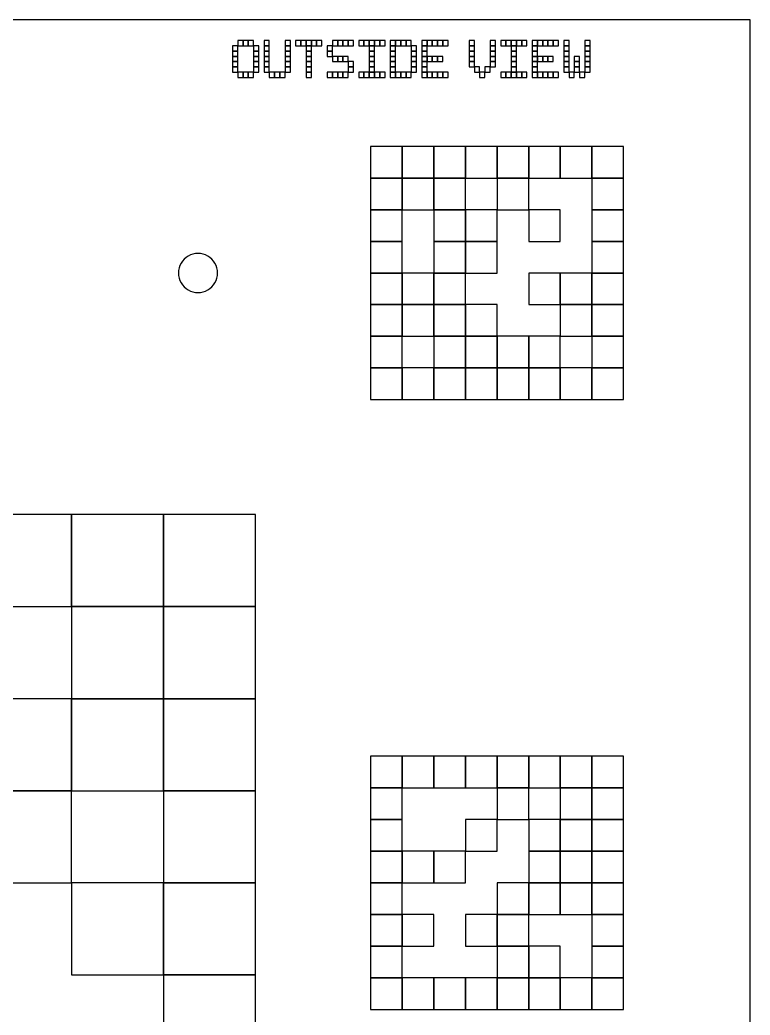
# Model space of a CAD drawing. Extents: x 0 to 490, y 0 to 320.
# Drawn here: x 426.5 to 490, y 233.5 to 320 of the extents above; entities that cross this region are included whole.
import ezdxf

# ---------------------------------------------------------------- set-up
doc = ezdxf.new("R2010")
doc.units = 0
for name, color, linetype in [('BLACK_POCKET', 7, 'CONTINUOUS'), ('BOARD_TEXT', 2, 'CONTINUOUS'), ('CUT', 1, 'CONTINUOUS'), ('MOUNT_HOLE', 5, 'CONTINUOUS')]:
    doc.layers.add(name, color=color, linetype=linetype)

msp = doc.modelspace()

# ---------------------------------------------------------------- linework, layer by layer
at = {"layer": 'BLACK_POCKET'}
for p, q in [((459.75, 309), (457, 309)), ((457, 309), (457, 306.25)), ((459.75, 306.25), (459.75, 309)), ((462.5, 309), (459.75, 309)), ((459.75, 309), (459.75, 306.25)), ((462.5, 306.25), (462.5, 309)), ((465.25, 309), (462.5, 309)), ((462.5, 309), (462.5, 306.25)), ((465.25, 306.25), (465.25, 309)), ((468, 309), (465.25, 309)), ((465.25, 309), (465.25, 306.25)), ((468, 306.25), (468, 309)), ((470.75, 309), (468, 309)), ((468, 309), (468, 306.25)), ((470.75, 306.25), (470.75, 309)), ((473.5, 309), (470.75, 309)), ((470.75, 309), (470.75, 306.25)), ((473.5, 306.25), (473.5, 309)), ((476.25, 309), (473.5, 309)), ((473.5, 309), (473.5, 306.25)), ((476.25, 306.25), (476.25, 309)), ((479, 309), (476.25, 309)), ((476.25, 309), (476.25, 306.25)), ((479, 306.25), (479, 309)), ((457, 306.25), (459.75, 306.25)), ((459.75, 306.25), (457, 306.25)), ((457, 306.25), (457, 303.5)), ((459.75, 306.25), (462.5, 306.25)), ((459.75, 303.5), (459.75, 306.25)), ((462.5, 306.25), (459.75, 306.25)), ((459.75, 306.25), (459.75, 303.5)), ((462.5, 306.25), (465.25, 306.25)), ((462.5, 303.5), (462.5, 306.25)), ((465.25, 306.25), (462.5, 306.25)), ((462.5, 306.25), (462.5, 303.5)), ((465.25, 306.25), (468, 306.25)), ((465.25, 303.5), (465.25, 306.25)), ((468, 306.25), (470.75, 306.25)), ((470.75, 306.25), (468, 306.25)), ((468, 306.25), (468, 303.5)), ((470.75, 306.25), (473.5, 306.25)), ((470.75, 303.5), (470.75, 306.25)), ((473.5, 306.25), (476.25, 306.25)), ((476.25, 306.25), (479, 306.25)), ((479, 306.25), (476.25, 306.25)), ((476.25, 306.25), (476.25, 303.5)), ((479, 303.5), (479, 306.25)), ((457, 303.5), (459.75, 303.5)), ((459.75, 303.5), (457, 303.5)), ((457, 303.5), (457, 300.75)), ((459.75, 303.5), (462.5, 303.5)), ((459.75, 300.75), (459.75, 303.5)), ((462.5, 303.5), (465.25, 303.5)), ((465.25, 303.5), (462.5, 303.5)), ((462.5, 303.5), (462.5, 300.75)), ((465.25, 300.75), (465.25, 303.5)), ((468, 303.5), (465.25, 303.5)), ((465.25, 303.5), (465.25, 300.75)), ((468, 303.5), (470.75, 303.5)), ((468, 300.75), (468, 303.5)), ((473.5, 303.5), (470.75, 303.5)), ((470.75, 303.5), (470.75, 300.75)), ((473.5, 300.75), (473.5, 303.5)), ((476.25, 303.5), (479, 303.5)), ((479, 303.5), (476.25, 303.5)), ((476.25, 303.5), (476.25, 300.75)), ((479, 300.75), (479, 303.5)), ((457, 300.75), (459.75, 300.75)), ((459.75, 300.75), (457, 300.75)), ((457, 300.75), (457, 298)), ((459.75, 298), (459.75, 300.75)), ((462.5, 300.75), (465.25, 300.75)), ((465.25, 300.75), (462.5, 300.75)), ((462.5, 300.75), (462.5, 298)), ((465.25, 300.75), (468, 300.75)), ((465.25, 298), (465.25, 300.75)), ((468, 300.75), (465.25, 300.75)), ((465.25, 300.75), (465.25, 298)), ((468, 298), (468, 300.75)), ((470.75, 300.75), (473.5, 300.75)), ((476.25, 300.75), (479, 300.75)), ((479, 300.75), (476.25, 300.75)), ((476.25, 300.75), (476.25, 298)), ((479, 298), (479, 300.75)), ((457, 298), (459.75, 298)), ((459.75, 298), (457, 298)), ((457, 298), (457, 295.25)), ((459.75, 295.25), (459.75, 298)), ((462.5, 298), (459.75, 298)), ((459.75, 298), (459.75, 295.25)), ((462.5, 298), (465.25, 298)), ((462.5, 295.25), (462.5, 298)), ((465.25, 298), (462.5, 298)), ((462.5, 298), (462.5, 295.25)), ((465.25, 298), (468, 298)), ((465.25, 295.25), (465.25, 298)), ((473.5, 298), (470.75, 298)), ((470.75, 298), (470.75, 295.25)), ((473.5, 295.25), (473.5, 298)), ((476.25, 298), (473.5, 298)), ((473.5, 298), (473.5, 295.25)), ((476.25, 298), (479, 298)), ((476.25, 295.25), (476.25, 298)), ((479, 298), (476.25, 298)), ((476.25, 298), (476.25, 295.25)), ((479, 295.25), (479, 298)), ((457, 295.25), (459.75, 295.25)), ((459.75, 295.25), (457, 295.25)), ((457, 295.25), (457, 292.5)), ((459.75, 295.25), (462.5, 295.25)), ((459.75, 292.5), (459.75, 295.25)), ((462.5, 295.25), (459.75, 295.25)), ((459.75, 295.25), (459.75, 292.5)), ((462.5, 295.25), (465.25, 295.25)), ((462.5, 292.5), (462.5, 295.25)), ((465.25, 295.25), (462.5, 295.25)), ((462.5, 295.25), (462.5, 292.5)), ((465.25, 292.5), (465.25, 295.25)), ((468, 295.25), (465.25, 295.25)), ((465.25, 295.25), (465.25, 292.5)), ((468, 292.5), (468, 295.25)), ((470.75, 295.25), (473.5, 295.25)), ((473.5, 295.25), (476.25, 295.25)), ((476.25, 295.25), (473.5, 295.25)), ((473.5, 295.25), (473.5, 292.5)), ((476.25, 295.25), (479, 295.25)), ((476.25, 292.5), (476.25, 295.25)), ((479, 295.25), (476.25, 295.25)), ((476.25, 295.25), (476.25, 292.5)), ((479, 292.5), (479, 295.25)), ((457, 292.5), (459.75, 292.5)), ((459.75, 292.5), (457, 292.5)), ((457, 292.5), (457, 289.75)), ((459.75, 292.5), (462.5, 292.5)), ((459.75, 289.75), (459.75, 292.5)), ((462.5, 292.5), (465.25, 292.5)), ((465.25, 292.5), (462.5, 292.5)), ((462.5, 292.5), (462.5, 289.75)), ((465.25, 292.5), (468, 292.5)), ((465.25, 289.75), (465.25, 292.5)), ((468, 292.5), (465.25, 292.5)), ((465.25, 292.5), (465.25, 289.75)), ((468, 289.75), (468, 292.5)), ((470.75, 292.5), (468, 292.5)), ((468, 292.5), (468, 289.75)), ((470.75, 289.75), (470.75, 292.5)), ((473.5, 292.5), (470.75, 292.5)), ((470.75, 292.5), (470.75, 289.75)), ((473.5, 292.5), (476.25, 292.5)), ((473.5, 289.75), (473.5, 292.5)), ((476.25, 292.5), (479, 292.5)), ((479, 292.5), (476.25, 292.5)), ((476.25, 292.5), (476.25, 289.75)), ((479, 289.75), (479, 292.5)), ((457, 289.75), (459.75, 289.75)), ((459.75, 289.75), (457, 289.75)), ((457, 289.75), (457, 287)), ((459.75, 287), (459.75, 289.75)), ((462.5, 289.75), (459.75, 289.75)), ((459.75, 289.75), (459.75, 287)), ((462.5, 289.75), (465.25, 289.75)), ((462.5, 287), (462.5, 289.75)), ((465.25, 289.75), (462.5, 289.75)), ((462.5, 289.75), (462.5, 287)), ((465.25, 289.75), (468, 289.75)), ((465.25, 287), (465.25, 289.75)), ((468, 289.75), (465.25, 289.75)), ((465.25, 289.75), (465.25, 287)), ((468, 289.75), (470.75, 289.75)), ((468, 287), (468, 289.75)), ((470.75, 289.75), (468, 289.75)), ((468, 289.75), (468, 287)), ((470.75, 289.75), (473.5, 289.75)), ((470.75, 287), (470.75, 289.75)), ((473.5, 289.75), (470.75, 289.75)), ((470.75, 289.75), (470.75, 287)), ((473.5, 287), (473.5, 289.75)), ((476.25, 289.75), (473.5, 289.75)), ((473.5, 289.75), (473.5, 287)), ((476.25, 289.75), (479, 289.75)), ((476.25, 287), (476.25, 289.75)), ((479, 289.75), (476.25, 289.75)), ((476.25, 289.75), (476.25, 287)), ((479, 287), (479, 289.75)), ((457, 287), (459.75, 287)), ((459.75, 287), (462.5, 287)), ((462.5, 287), (465.25, 287)), ((465.25, 287), (468, 287)), ((468, 287), (470.75, 287)), ((470.75, 287), (473.5, 287)), ((473.5, 287), (476.25, 287)), ((476.25, 287), (479, 287)), ((431, 277), (423, 277)), ((431, 269), (431, 277)), ((439, 277), (431, 277)), ((431, 277), (431, 269)), ((439, 269), (439, 277)), ((447, 277), (439, 277)), ((439, 277), (439, 269)), ((447, 269), (447, 277)), ((423, 269), (431, 269)), ((431, 269), (439, 269)), ((439, 269), (431, 269)), ((431, 269), (431, 261)), ((439, 269), (447, 269)), ((439, 261), (439, 269)), ((447, 269), (439, 269)), ((439, 269), (439, 261)), ((447, 261), (447, 269)), ((431, 261), (423, 261)), ((431, 261), (439, 261)), ((431, 253), (431, 261)), ((439, 261), (431, 261)), ((431, 261), (431, 253)), ((439, 261), (447, 261)), ((439, 253), (439, 261)), ((447, 261), (439, 261)), ((439, 261), (439, 253)), ((447, 253), (447, 261)), ((459.75, 256), (457, 256)), ((457, 256), (457, 253.25)), ((459.75, 253.25), (459.75, 256)), ((462.5, 256), (459.75, 256)), ((459.75, 256), (459.75, 253.25)), ((462.5, 253.25), (462.5, 256)), ((465.25, 256), (462.5, 256)), ((462.5, 256), (462.5, 253.25)), ((465.25, 253.25), (465.25, 256)), ((468, 256), (465.25, 256)), ((465.25, 256), (465.25, 253.25)), ((468, 253.25), (468, 256)), ((470.75, 256), (468, 256)), ((468, 256), (468, 253.25)), ((470.75, 253.25), (470.75, 256)), ((473.5, 256), (470.75, 256)), ((470.75, 256), (470.75, 253.25)), ((473.5, 253.25), (473.5, 256)), ((476.25, 256), (473.5, 256)), ((473.5, 256), (473.5, 253.25)), ((476.25, 253.25), (476.25, 256)), ((479, 256), (476.25, 256)), ((476.25, 256), (476.25, 253.25)), ((479, 253.25), (479, 256)), ((423, 253), (431, 253)), ((431, 253), (423, 253)), ((431, 253), (439, 253)), ((431, 245), (431, 253)), ((439, 253), (447, 253)), ((447, 253), (439, 253)), ((439, 253), (439, 245)), ((447, 245), (447, 253)), ((457, 253.25), (459.75, 253.25)), ((459.75, 253.25), (457, 253.25)), ((457, 253.25), (457, 250.5)), ((459.75, 253.25), (462.5, 253.25)), ((459.75, 250.5), (459.75, 253.25)), ((462.5, 253.25), (465.25, 253.25)), ((465.25, 253.25), (468, 253.25)), ((468, 253.25), (470.75, 253.25)), ((470.75, 253.25), (468, 253.25)), ((468, 253.25), (468, 250.5)), ((470.75, 253.25), (473.5, 253.25)), ((470.75, 250.5), (470.75, 253.25)), ((473.5, 253.25), (476.25, 253.25)), ((476.25, 253.25), (473.5, 253.25)), ((473.5, 253.25), (473.5, 250.5)), ((476.25, 253.25), (479, 253.25)), ((476.25, 250.5), (476.25, 253.25)), ((479, 253.25), (476.25, 253.25)), ((476.25, 253.25), (476.25, 250.5)), ((479, 250.5), (479, 253.25)), ((457, 250.5), (459.75, 250.5)), ((459.75, 250.5), (457, 250.5)), ((457, 250.5), (457, 247.75)), ((459.75, 247.75), (459.75, 250.5)), ((468, 250.5), (465.25, 250.5)), ((465.25, 250.5), (465.25, 247.75)), ((468, 250.5), (470.75, 250.5)), ((468, 247.75), (468, 250.5)), ((473.5, 250.5), (470.75, 250.5)), ((470.75, 250.5), (470.75, 247.75)), ((473.5, 250.5), (476.25, 250.5)), ((473.5, 247.75), (473.5, 250.5)), ((476.25, 250.5), (473.5, 250.5)), ((473.5, 250.5), (473.5, 247.75)), ((476.25, 250.5), (479, 250.5)), ((476.25, 247.75), (476.25, 250.5)), ((479, 250.5), (476.25, 250.5)), ((476.25, 250.5), (476.25, 247.75)), ((479, 247.75), (479, 250.5)), ((457, 247.75), (459.75, 247.75)), ((459.75, 247.75), (457, 247.75)), ((457, 247.75), (457, 245)), ((459.75, 245), (459.75, 247.75)), ((462.5, 247.75), (459.75, 247.75)), ((459.75, 247.75), (459.75, 245)), ((462.5, 245), (462.5, 247.75)), ((465.25, 247.75), (462.5, 247.75)), ((462.5, 247.75), (462.5, 245)), ((465.25, 247.75), (468, 247.75)), ((465.25, 245), (465.25, 247.75)), ((470.75, 247.75), (473.5, 247.75)), ((473.5, 247.75), (470.75, 247.75)), ((470.75, 247.75), (470.75, 245)), ((473.5, 247.75), (476.25, 247.75)), ((473.5, 245), (473.5, 247.75)), ((476.25, 247.75), (473.5, 247.75)), ((473.5, 247.75), (473.5, 245)), ((476.25, 247.75), (479, 247.75)), ((476.25, 245), (476.25, 247.75)), ((479, 247.75), (476.25, 247.75)), ((476.25, 247.75), (476.25, 245)), ((479, 245), (479, 247.75)), ((423, 245), (431, 245)), ((439, 245), (431, 245)), ((431, 245), (431, 237)), ((439, 245), (447, 245)), ((439, 237), (439, 245)), ((447, 245), (439, 245)), ((439, 245), (439, 237)), ((447, 237), (447, 245)), ((457, 245), (459.75, 245)), ((459.75, 245), (457, 245)), ((457, 245), (457, 242.25)), ((459.75, 245), (462.5, 245)), ((459.75, 242.25), (459.75, 245)), ((462.5, 245), (465.25, 245)), ((470.75, 245), (468, 245)), ((468, 245), (468, 242.25)), ((470.75, 245), (473.5, 245)), ((470.75, 242.25), (470.75, 245)), ((473.5, 245), (470.75, 245)), ((470.75, 245), (470.75, 242.25)), ((473.5, 245), (476.25, 245)), ((473.5, 242.25), (473.5, 245)), ((476.25, 245), (473.5, 245)), ((473.5, 245), (473.5, 242.25)), ((476.25, 245), (479, 245)), ((476.25, 242.25), (476.25, 245)), ((479, 245), (476.25, 245)), ((476.25, 245), (476.25, 242.25)), ((479, 242.25), (479, 245)), ((457, 242.25), (459.75, 242.25)), ((459.75, 242.25), (457, 242.25)), ((457, 242.25), (457, 239.5)), ((459.75, 239.5), (459.75, 242.25)), ((462.5, 242.25), (459.75, 242.25)), ((459.75, 242.25), (459.75, 239.5)), ((462.5, 239.5), (462.5, 242.25)), ((468, 242.25), (465.25, 242.25)), ((465.25, 242.25), (465.25, 239.5)), ((468, 242.25), (470.75, 242.25)), ((468, 239.5), (468, 242.25)), ((470.75, 242.25), (468, 242.25)), ((468, 242.25), (468, 239.5)), ((470.75, 242.25), (473.5, 242.25)), ((470.75, 239.5), (470.75, 242.25)), ((473.5, 242.25), (476.25, 242.25)), ((476.25, 242.25), (479, 242.25)), ((479, 242.25), (476.25, 242.25)), ((476.25, 242.25), (476.25, 239.5)), ((479, 239.5), (479, 242.25)), ((457, 239.5), (459.75, 239.5)), ((459.75, 239.5), (457, 239.5)), ((457, 239.5), (457, 236.75)), ((459.75, 239.5), (462.5, 239.5)), ((459.75, 236.75), (459.75, 239.5)), ((465.25, 239.5), (468, 239.5)), ((468, 239.5), (470.75, 239.5)), ((470.75, 239.5), (468, 239.5)), ((468, 239.5), (468, 236.75)), ((470.75, 236.75), (470.75, 239.5)), ((473.5, 239.5), (470.75, 239.5)), ((470.75, 239.5), (470.75, 236.75)), ((473.5, 236.75), (473.5, 239.5)), ((476.25, 239.5), (479, 239.5)), ((479, 239.5), (476.25, 239.5)), ((476.25, 239.5), (476.25, 236.75)), ((479, 236.75), (479, 239.5)), ((431, 237), (439, 237)), ((439, 237), (447, 237)), ((447, 237), (439, 237)), ((439, 237), (439, 229)), ((447, 229), (447, 237)), ((457, 236.75), (459.75, 236.75)), ((459.75, 236.75), (457, 236.75)), ((457, 236.75), (457, 234)), ((459.75, 234), (459.75, 236.75)), ((462.5, 236.75), (459.75, 236.75)), ((459.75, 236.75), (459.75, 234)), ((462.5, 234), (462.5, 236.75)), ((465.25, 236.75), (462.5, 236.75)), ((462.5, 236.75), (462.5, 234)), ((465.25, 234), (465.25, 236.75)), ((468, 236.75), (465.25, 236.75)), ((465.25, 236.75), (465.25, 234)), ((468, 236.75), (470.75, 236.75)), ((468, 234), (468, 236.75)), ((470.75, 236.75), (468, 236.75)), ((468, 236.75), (468, 234)), ((470.75, 236.75), (473.5, 236.75)), ((470.75, 234), (470.75, 236.75)), ((473.5, 236.75), (470.75, 236.75)), ((470.75, 236.75), (470.75, 234)), ((473.5, 234), (473.5, 236.75)), ((476.25, 236.75), (473.5, 236.75)), ((473.5, 236.75), (473.5, 234)), ((476.25, 236.75), (479, 236.75)), ((476.25, 234), (476.25, 236.75)), ((479, 236.75), (476.25, 236.75)), ((476.25, 236.75), (476.25, 234)), ((479, 234), (479, 236.75)), ((457, 234), (459.75, 234)), ((459.75, 234), (462.5, 234)), ((462.5, 234), (465.25, 234)), ((465.25, 234), (468, 234)), ((468, 234), (470.75, 234)), ((470.75, 234), (473.5, 234)), ((473.5, 234), (476.25, 234)), ((476.25, 234), (479, 234))]:
    msp.add_line(p, q, dxfattribs=at)
at = {"layer": 'BOARD_TEXT'}
for p, q in [((445.457143, 317.742857), (445, 317.742857)), ((445, 317.742857), (445, 317.285714)), ((445.914286, 318.2), (445.457143, 318.2)), ((445.457143, 318.2), (445.457143, 317.742857)), ((445.457143, 317.742857), (445.914286, 317.742857)), ((445.457143, 317.285714), (445.457143, 317.742857)), ((445.914286, 317.742857), (445.914286, 318.2)), ((446.371429, 318.2), (445.914286, 318.2)), ((445.914286, 318.2), (445.914286, 317.742857)), ((445.914286, 317.742857), (446.371429, 317.742857)), ((446.371429, 317.742857), (446.371429, 318.2)), ((446.828571, 318.2), (446.371429, 318.2)), ((446.371429, 318.2), (446.371429, 317.742857)), ((446.371429, 317.742857), (446.828571, 317.742857)), ((446.828571, 317.742857), (446.828571, 318.2)), ((447.285714, 317.742857), (446.828571, 317.742857)), ((446.828571, 317.742857), (446.828571, 317.285714)), ((447.285714, 317.285714), (447.285714, 317.742857)), ((448.2, 318.2), (447.742857, 318.2)), ((447.742857, 318.2), (447.742857, 317.742857)), ((447.742857, 317.742857), (448.2, 317.742857)), ((448.2, 317.742857), (447.742857, 317.742857)), ((447.742857, 317.742857), (447.742857, 317.285714)), ((448.2, 317.742857), (448.2, 318.2)), ((448.2, 317.285714), (448.2, 317.742857)), ((450.028571, 318.2), (449.571429, 318.2)), ((449.571429, 318.2), (449.571429, 317.742857)), ((449.571429, 317.742857), (450.028571, 317.742857)), ((450.028571, 317.742857), (449.571429, 317.742857)), ((449.571429, 317.742857), (449.571429, 317.285714)), ((450.028571, 317.742857), (450.028571, 318.2)), ((450.028571, 317.285714), (450.028571, 317.742857)), ((450.942857, 318.2), (450.485714, 318.2)), ((450.485714, 318.2), (450.485714, 317.742857)), ((450.485714, 317.742857), (450.942857, 317.742857)), ((450.942857, 317.742857), (450.942857, 318.2)), ((451.4, 318.2), (450.942857, 318.2)), ((450.942857, 318.2), (450.942857, 317.742857)), ((450.942857, 317.742857), (451.4, 317.742857)), ((451.4, 317.742857), (451.4, 318.2)), ((451.857143, 318.2), (451.4, 318.2)), ((451.4, 318.2), (451.4, 317.742857)), ((451.4, 317.742857), (451.857143, 317.742857)), ((451.857143, 317.742857), (451.4, 317.742857)), ((451.4, 317.742857), (451.4, 317.285714)), ((451.857143, 317.742857), (451.857143, 318.2)), ((452.314286, 318.2), (451.857143, 318.2)), ((451.857143, 318.2), (451.857143, 317.742857)), ((451.857143, 317.742857), (452.314286, 317.742857)), ((451.857143, 317.285714), (451.857143, 317.742857)), ((452.314286, 317.742857), (452.314286, 318.2)), ((452.771429, 318.2), (452.314286, 318.2)), ((452.314286, 318.2), (452.314286, 317.742857)), ((452.314286, 317.742857), (452.771429, 317.742857)), ((452.771429, 317.742857), (452.771429, 318.2)), ((453.685714, 317.742857), (453.228571, 317.742857)), ((453.228571, 317.742857), (453.228571, 317.285714)), ((454.142857, 318.2), (453.685714, 318.2)), ((453.685714, 318.2), (453.685714, 317.742857)), ((453.685714, 317.742857), (454.142857, 317.742857)), ((453.685714, 317.285714), (453.685714, 317.742857)), ((454.142857, 317.742857), (454.142857, 318.2)), ((454.6, 318.2), (454.142857, 318.2)), ((454.142857, 318.2), (454.142857, 317.742857)), ((454.142857, 317.742857), (454.6, 317.742857)), ((454.6, 317.742857), (454.6, 318.2)), ((455.057143, 318.2), (454.6, 318.2)), ((454.6, 318.2), (454.6, 317.742857)), ((454.6, 317.742857), (455.057143, 317.742857)), ((455.057143, 317.742857), (455.057143, 318.2)), ((455.514286, 318.2), (455.057143, 318.2)), ((455.057143, 318.2), (455.057143, 317.742857)), ((455.057143, 317.742857), (455.514286, 317.742857)), ((455.514286, 317.742857), (455.514286, 318.2)), ((456.428571, 318.2), (455.971429, 318.2)), ((455.971429, 318.2), (455.971429, 317.742857)), ((455.971429, 317.742857), (456.428571, 317.742857)), ((456.428571, 317.742857), (456.428571, 318.2)), ((456.885714, 318.2), (456.428571, 318.2)), ((456.428571, 318.2), (456.428571, 317.742857)), ((456.428571, 317.742857), (456.885714, 317.742857)), ((456.885714, 317.742857), (456.885714, 318.2)), ((457.342857, 318.2), (456.885714, 318.2)), ((456.885714, 318.2), (456.885714, 317.742857)), ((456.885714, 317.742857), (457.342857, 317.742857)), ((457.342857, 317.742857), (456.885714, 317.742857)), ((456.885714, 317.742857), (456.885714, 317.285714)), ((457.342857, 317.742857), (457.342857, 318.2)), ((457.8, 318.2), (457.342857, 318.2)), ((457.342857, 318.2), (457.342857, 317.742857)), ((457.342857, 317.742857), (457.8, 317.742857)), ((457.342857, 317.285714), (457.342857, 317.742857)), ((457.8, 317.742857), (457.8, 318.2)), ((458.257143, 318.2), (457.8, 318.2)), ((457.8, 318.2), (457.8, 317.742857)), ((457.8, 317.742857), (458.257143, 317.742857)), ((458.257143, 317.742857), (458.257143, 318.2)), ((459.171429, 318.2), (458.714286, 318.2)), ((458.714286, 318.2), (458.714286, 317.742857)), ((458.714286, 317.742857), (459.171429, 317.742857)), ((459.171429, 317.742857), (458.714286, 317.742857)), ((458.714286, 317.742857), (458.714286, 317.285714)), ((459.171429, 317.742857), (459.171429, 318.2)), ((459.628571, 318.2), (459.171429, 318.2)), ((459.171429, 318.2), (459.171429, 317.742857)), ((459.171429, 317.742857), (459.628571, 317.742857)), ((459.171429, 317.285714), (459.171429, 317.742857)), ((459.628571, 317.742857), (459.628571, 318.2)), ((460.085714, 318.2), (459.628571, 318.2)), ((459.628571, 318.2), (459.628571, 317.742857)), ((459.628571, 317.742857), (460.085714, 317.742857)), ((460.085714, 317.742857), (460.085714, 318.2)), ((460.542857, 318.2), (460.085714, 318.2)), ((460.085714, 318.2), (460.085714, 317.742857)), ((460.085714, 317.742857), (460.542857, 317.742857)), ((460.542857, 317.742857), (460.542857, 318.2)), ((461, 317.742857), (460.542857, 317.742857)), ((460.542857, 317.742857), (460.542857, 317.285714)), ((461, 317.285714), (461, 317.742857)), ((461.914286, 318.2), (461.457143, 318.2)), ((461.457143, 318.2), (461.457143, 317.742857)), ((461.457143, 317.742857), (461.914286, 317.742857)), ((461.914286, 317.742857), (461.457143, 317.742857)), ((461.457143, 317.742857), (461.457143, 317.285714)), ((461.914286, 317.742857), (461.914286, 318.2)), ((462.371429, 318.2), (461.914286, 318.2)), ((461.914286, 318.2), (461.914286, 317.742857)), ((461.914286, 317.742857), (462.371429, 317.742857)), ((461.914286, 317.285714), (461.914286, 317.742857)), ((462.371429, 317.742857), (462.371429, 318.2)), ((462.828571, 318.2), (462.371429, 318.2)), ((462.371429, 318.2), (462.371429, 317.742857)), ((462.371429, 317.742857), (462.828571, 317.742857)), ((462.828571, 317.742857), (462.828571, 318.2)), ((463.285714, 318.2), (462.828571, 318.2)), ((462.828571, 318.2), (462.828571, 317.742857)), ((462.828571, 317.742857), (463.285714, 317.742857)), ((463.285714, 317.742857), (463.285714, 318.2)), ((463.742857, 318.2), (463.285714, 318.2)), ((463.285714, 318.2), (463.285714, 317.742857)), ((463.285714, 317.742857), (463.742857, 317.742857)), ((463.742857, 317.742857), (463.742857, 318.2)), ((466.028571, 318.2), (465.571429, 318.2)), ((465.571429, 318.2), (465.571429, 317.742857)), ((465.571429, 317.742857), (466.028571, 317.742857)), ((466.028571, 317.742857), (465.571429, 317.742857)), ((465.571429, 317.742857), (465.571429, 317.285714)), ((466.028571, 317.742857), (466.028571, 318.2)), ((466.028571, 317.285714), (466.028571, 317.742857)), ((467.857143, 318.2), (467.4, 318.2)), ((467.4, 318.2), (467.4, 317.742857)), ((467.4, 317.742857), (467.857143, 317.742857)), ((467.857143, 317.742857), (467.4, 317.742857)), ((467.4, 317.742857), (467.4, 317.285714)), ((467.857143, 317.742857), (467.857143, 318.2)), ((467.857143, 317.285714), (467.857143, 317.742857)), ((468.771429, 318.2), (468.314286, 318.2)), ((468.314286, 318.2), (468.314286, 317.742857)), ((468.314286, 317.742857), (468.771429, 317.742857)), ((468.771429, 317.742857), (468.771429, 318.2)), ((469.228571, 318.2), (468.771429, 318.2)), ((468.771429, 318.2), (468.771429, 317.742857)), ((468.771429, 317.742857), (469.228571, 317.742857)), ((469.228571, 317.742857), (469.228571, 318.2)), ((469.685714, 318.2), (469.228571, 318.2)), ((469.228571, 318.2), (469.228571, 317.742857)), ((469.228571, 317.742857), (469.685714, 317.742857)), ((469.685714, 317.742857), (469.228571, 317.742857)), ((469.228571, 317.742857), (469.228571, 317.285714)), ((469.685714, 317.742857), (469.685714, 318.2)), ((470.142857, 318.2), (469.685714, 318.2)), ((469.685714, 318.2), (469.685714, 317.742857)), ((469.685714, 317.742857), (470.142857, 317.742857)), ((469.685714, 317.285714), (469.685714, 317.742857)), ((470.142857, 317.742857), (470.142857, 318.2)), ((470.6, 318.2), (470.142857, 318.2)), ((470.142857, 318.2), (470.142857, 317.742857)), ((470.142857, 317.742857), (470.6, 317.742857)), ((470.6, 317.742857), (470.6, 318.2)), ((471.514286, 318.2), (471.057143, 318.2)), ((471.057143, 318.2), (471.057143, 317.742857)), ((471.057143, 317.742857), (471.514286, 317.742857)), ((471.514286, 317.742857), (471.057143, 317.742857)), ((471.057143, 317.742857), (471.057143, 317.285714)), ((471.514286, 317.742857), (471.514286, 318.2)), ((471.971429, 318.2), (471.514286, 318.2)), ((471.514286, 318.2), (471.514286, 317.742857)), ((471.514286, 317.742857), (471.971429, 317.742857)), ((471.514286, 317.285714), (471.514286, 317.742857)), ((471.971429, 317.742857), (471.971429, 318.2)), ((472.428571, 318.2), (471.971429, 318.2)), ((471.971429, 318.2), (471.971429, 317.742857)), ((471.971429, 317.742857), (472.428571, 317.742857)), ((472.428571, 317.742857), (472.428571, 318.2)), ((472.885714, 318.2), (472.428571, 318.2)), ((472.428571, 318.2), (472.428571, 317.742857)), ((472.428571, 317.742857), (472.885714, 317.742857)), ((472.885714, 317.742857), (472.885714, 318.2)), ((473.342857, 318.2), (472.885714, 318.2)), ((472.885714, 318.2), (472.885714, 317.742857)), ((472.885714, 317.742857), (473.342857, 317.742857)), ((473.342857, 317.742857), (473.342857, 318.2)), ((474.257143, 318.2), (473.8, 318.2)), ((473.8, 318.2), (473.8, 317.742857)), ((473.8, 317.742857), (474.257143, 317.742857)), ((474.257143, 317.742857), (473.8, 317.742857)), ((473.8, 317.742857), (473.8, 317.285714)), ((474.257143, 317.742857), (474.257143, 318.2)), ((474.257143, 317.285714), (474.257143, 317.742857)), ((476.085714, 318.2), (475.628571, 318.2)), ((475.628571, 318.2), (475.628571, 317.742857)), ((475.628571, 317.742857), (476.085714, 317.742857)), ((476.085714, 317.742857), (475.628571, 317.742857)), ((475.628571, 317.742857), (475.628571, 317.285714)), ((476.085714, 317.742857), (476.085714, 318.2)), ((476.085714, 317.285714), (476.085714, 317.742857)), ((445, 317.285714), (445.457143, 317.285714)), ((445.457143, 317.285714), (445, 317.285714)), ((445, 317.285714), (445, 316.828571)), ((445, 316.828571), (445.457143, 316.828571)), ((445.457143, 316.828571), (445, 316.828571)), ((445, 316.828571), (445, 316.371429)), ((445.457143, 316.828571), (445.457143, 317.285714)), ((445.457143, 316.371429), (445.457143, 316.828571)), ((446.828571, 317.285714), (447.285714, 317.285714)), ((447.285714, 317.285714), (446.828571, 317.285714)), ((446.828571, 317.285714), (446.828571, 316.828571)), ((446.828571, 316.828571), (447.285714, 316.828571)), ((447.285714, 316.828571), (446.828571, 316.828571)), ((446.828571, 316.828571), (446.828571, 316.371429)), ((447.285714, 316.828571), (447.285714, 317.285714)), ((447.285714, 316.371429), (447.285714, 316.828571)), ((447.742857, 317.285714), (448.2, 317.285714)), ((448.2, 317.285714), (447.742857, 317.285714)), ((447.742857, 317.285714), (447.742857, 316.828571)), ((447.742857, 316.828571), (448.2, 316.828571)), ((448.2, 316.828571), (447.742857, 316.828571)), ((447.742857, 316.828571), (447.742857, 316.371429)), ((448.2, 316.828571), (448.2, 317.285714)), ((448.2, 316.371429), (448.2, 316.828571)), ((449.571429, 317.285714), (450.028571, 317.285714)), ((450.028571, 317.285714), (449.571429, 317.285714)), ((449.571429, 317.285714), (449.571429, 316.828571)), ((449.571429, 316.828571), (450.028571, 316.828571)), ((450.028571, 316.828571), (449.571429, 316.828571)), ((449.571429, 316.828571), (449.571429, 316.371429)), ((450.028571, 316.828571), (450.028571, 317.285714)), ((450.028571, 316.371429), (450.028571, 316.828571)), ((451.4, 317.285714), (451.857143, 317.285714)), ((451.857143, 317.285714), (451.4, 317.285714)), ((451.4, 317.285714), (451.4, 316.828571)), ((451.4, 316.828571), (451.857143, 316.828571)), ((451.857143, 316.828571), (451.4, 316.828571)), ((451.4, 316.828571), (451.4, 316.371429)), ((451.857143, 316.828571), (451.857143, 317.285714)), ((451.857143, 316.371429), (451.857143, 316.828571)), ((453.228571, 317.285714), (453.685714, 317.285714)), ((453.685714, 317.285714), (453.228571, 317.285714)), ((453.228571, 317.285714), (453.228571, 316.828571)), ((453.228571, 316.828571), (453.685714, 316.828571)), ((453.685714, 316.828571), (453.685714, 317.285714)), ((454.142857, 316.828571), (453.685714, 316.828571)), ((453.685714, 316.828571), (453.685714, 316.371429)), ((454.142857, 316.371429), (454.142857, 316.828571)), ((454.6, 316.828571), (454.142857, 316.828571)), ((454.142857, 316.828571), (454.142857, 316.371429)), ((454.6, 316.371429), (454.6, 316.828571)), ((455.057143, 316.828571), (454.6, 316.828571)), ((454.6, 316.828571), (454.6, 316.371429)), ((455.057143, 316.371429), (455.057143, 316.828571)), ((456.885714, 317.285714), (457.342857, 317.285714)), ((457.342857, 317.285714), (456.885714, 317.285714)), ((456.885714, 317.285714), (456.885714, 316.828571)), ((456.885714, 316.828571), (457.342857, 316.828571)), ((457.342857, 316.828571), (456.885714, 316.828571)), ((456.885714, 316.828571), (456.885714, 316.371429)), ((457.342857, 316.828571), (457.342857, 317.285714)), ((457.342857, 316.371429), (457.342857, 316.828571)), ((458.714286, 317.285714), (459.171429, 317.285714)), ((459.171429, 317.285714), (458.714286, 317.285714)), ((458.714286, 317.285714), (458.714286, 316.828571)), ((458.714286, 316.828571), (459.171429, 316.828571)), ((459.171429, 316.828571), (458.714286, 316.828571)), ((458.714286, 316.828571), (458.714286, 316.371429)), ((459.171429, 316.828571), (459.171429, 317.285714)), ((459.171429, 316.371429), (459.171429, 316.828571)), ((460.542857, 317.285714), (461, 317.285714)), ((461, 317.285714), (460.542857, 317.285714)), ((460.542857, 317.285714), (460.542857, 316.828571)), ((460.542857, 316.828571), (461, 316.828571)), ((461, 316.828571), (460.542857, 316.828571)), ((460.542857, 316.828571), (460.542857, 316.371429)), ((461, 316.828571), (461, 317.285714)), ((461, 316.371429), (461, 316.828571)), ((461.457143, 317.285714), (461.914286, 317.285714)), ((461.914286, 317.285714), (461.457143, 317.285714)), ((461.457143, 317.285714), (461.457143, 316.828571)), ((461.457143, 316.828571), (461.914286, 316.828571)), ((461.914286, 316.828571), (461.457143, 316.828571)), ((461.457143, 316.828571), (461.457143, 316.371429)), ((461.914286, 316.828571), (461.914286, 317.285714)), ((461.914286, 316.371429), (461.914286, 316.828571)), ((462.371429, 316.828571), (461.914286, 316.828571)), ((461.914286, 316.828571), (461.914286, 316.371429)), ((462.371429, 316.371429), (462.371429, 316.828571)), ((462.828571, 316.828571), (462.371429, 316.828571)), ((462.371429, 316.828571), (462.371429, 316.371429)), ((462.828571, 316.371429), (462.828571, 316.828571)), ((463.285714, 316.828571), (462.828571, 316.828571)), ((462.828571, 316.828571), (462.828571, 316.371429)), ((463.285714, 316.371429), (463.285714, 316.828571)), ((465.571429, 317.285714), (466.028571, 317.285714)), ((466.028571, 317.285714), (465.571429, 317.285714)), ((465.571429, 317.285714), (465.571429, 316.828571)), ((465.571429, 316.828571), (466.028571, 316.828571)), ((466.028571, 316.828571), (465.571429, 316.828571)), ((465.571429, 316.828571), (465.571429, 316.371429)), ((466.028571, 316.828571), (466.028571, 317.285714)), ((466.028571, 316.371429), (466.028571, 316.828571)), ((467.4, 317.285714), (467.857143, 317.285714)), ((467.857143, 317.285714), (467.4, 317.285714)), ((467.4, 317.285714), (467.4, 316.828571)), ((467.4, 316.828571), (467.857143, 316.828571)), ((467.857143, 316.828571), (467.4, 316.828571)), ((467.4, 316.828571), (467.4, 316.371429)), ((467.857143, 316.828571), (467.857143, 317.285714)), ((467.857143, 316.371429), (467.857143, 316.828571)), ((469.228571, 317.285714), (469.685714, 317.285714)), ((469.685714, 317.285714), (469.228571, 317.285714)), ((469.228571, 317.285714), (469.228571, 316.828571)), ((469.228571, 316.828571), (469.685714, 316.828571)), ((469.685714, 316.828571), (469.228571, 316.828571)), ((469.228571, 316.828571), (469.228571, 316.371429)), ((469.685714, 316.828571), (469.685714, 317.285714)), ((469.685714, 316.371429), (469.685714, 316.828571)), ((471.057143, 317.285714), (471.514286, 317.285714)), ((471.514286, 317.285714), (471.057143, 317.285714)), ((471.057143, 317.285714), (471.057143, 316.828571)), ((471.057143, 316.828571), (471.514286, 316.828571)), ((471.514286, 316.828571), (471.057143, 316.828571)), ((471.057143, 316.828571), (471.057143, 316.371429)), ((471.514286, 316.828571), (471.514286, 317.285714)), ((471.514286, 316.371429), (471.514286, 316.828571)), ((471.971429, 316.828571), (471.514286, 316.828571)), ((471.514286, 316.828571), (471.514286, 316.371429)), ((471.971429, 316.371429), (471.971429, 316.828571)), ((472.428571, 316.828571), (471.971429, 316.828571)), ((471.971429, 316.828571), (471.971429, 316.371429)), ((472.428571, 316.371429), (472.428571, 316.828571)), ((472.885714, 316.828571), (472.428571, 316.828571)), ((472.428571, 316.828571), (472.428571, 316.371429)), ((472.885714, 316.371429), (472.885714, 316.828571)), ((473.8, 317.285714), (474.257143, 317.285714)), ((474.257143, 317.285714), (473.8, 317.285714)), ((473.8, 317.285714), (473.8, 316.828571)), ((473.8, 316.828571), (474.257143, 316.828571)), ((474.257143, 316.828571), (473.8, 316.828571)), ((473.8, 316.828571), (473.8, 316.371429)), ((474.257143, 316.828571), (474.257143, 317.285714)), ((474.257143, 316.371429), (474.257143, 316.828571)), ((475.171429, 316.828571), (474.714286, 316.828571)), ((474.714286, 316.828571), (474.714286, 316.371429)), ((475.171429, 316.371429), (475.171429, 316.828571)), ((475.628571, 317.285714), (476.085714, 317.285714)), ((476.085714, 317.285714), (475.628571, 317.285714)), ((475.628571, 317.285714), (475.628571, 316.828571)), ((475.628571, 316.828571), (476.085714, 316.828571)), ((476.085714, 316.828571), (475.628571, 316.828571)), ((475.628571, 316.828571), (475.628571, 316.371429)), ((476.085714, 316.828571), (476.085714, 317.285714)), ((476.085714, 316.371429), (476.085714, 316.828571)), ((445, 316.371429), (445.457143, 316.371429)), ((445.457143, 316.371429), (445, 316.371429)), ((445, 316.371429), (445, 315.914286)), ((445, 315.914286), (445.457143, 315.914286)), ((445.457143, 315.914286), (445, 315.914286)), ((445, 315.914286), (445, 315.457143)), ((445.457143, 315.914286), (445.457143, 316.371429)), ((445.457143, 315.457143), (445.457143, 315.914286)), ((446.828571, 316.371429), (447.285714, 316.371429)), ((447.285714, 316.371429), (446.828571, 316.371429)), ((446.828571, 316.371429), (446.828571, 315.914286)), ((446.828571, 315.914286), (447.285714, 315.914286)), ((447.285714, 315.914286), (446.828571, 315.914286)), ((446.828571, 315.914286), (446.828571, 315.457143)), ((447.285714, 315.914286), (447.285714, 316.371429)), ((447.285714, 315.457143), (447.285714, 315.914286)), ((447.742857, 316.371429), (448.2, 316.371429)), ((448.2, 316.371429), (447.742857, 316.371429)), ((447.742857, 316.371429), (447.742857, 315.914286)), ((447.742857, 315.914286), (448.2, 315.914286)), ((448.2, 315.914286), (447.742857, 315.914286)), ((447.742857, 315.914286), (447.742857, 315.457143)), ((448.2, 315.914286), (448.2, 316.371429)), ((448.2, 315.457143), (448.2, 315.914286)), ((449.571429, 316.371429), (450.028571, 316.371429)), ((450.028571, 316.371429), (449.571429, 316.371429)), ((449.571429, 316.371429), (449.571429, 315.914286)), ((449.571429, 315.914286), (450.028571, 315.914286)), ((450.028571, 315.914286), (449.571429, 315.914286)), ((449.571429, 315.914286), (449.571429, 315.457143)), ((450.028571, 315.914286), (450.028571, 316.371429)), ((450.028571, 315.457143), (450.028571, 315.914286)), ((451.4, 316.371429), (451.857143, 316.371429)), ((451.857143, 316.371429), (451.4, 316.371429)), ((451.4, 316.371429), (451.4, 315.914286)), ((451.4, 315.914286), (451.857143, 315.914286)), ((451.857143, 315.914286), (451.4, 315.914286)), ((451.4, 315.914286), (451.4, 315.457143)), ((451.857143, 315.914286), (451.857143, 316.371429)), ((451.857143, 315.457143), (451.857143, 315.914286)), ((453.685714, 316.371429), (454.142857, 316.371429)), ((454.142857, 316.371429), (454.6, 316.371429)), ((454.6, 316.371429), (455.057143, 316.371429)), ((455.514286, 316.371429), (455.057143, 316.371429)), ((455.057143, 316.371429), (455.057143, 315.914286)), ((455.057143, 315.914286), (455.514286, 315.914286)), ((455.514286, 315.914286), (455.057143, 315.914286)), ((455.057143, 315.914286), (455.057143, 315.457143)), ((455.514286, 315.914286), (455.514286, 316.371429)), ((455.514286, 315.457143), (455.514286, 315.914286)), ((456.885714, 316.371429), (457.342857, 316.371429)), ((457.342857, 316.371429), (456.885714, 316.371429)), ((456.885714, 316.371429), (456.885714, 315.914286)), ((456.885714, 315.914286), (457.342857, 315.914286)), ((457.342857, 315.914286), (456.885714, 315.914286)), ((456.885714, 315.914286), (456.885714, 315.457143)), ((457.342857, 315.914286), (457.342857, 316.371429)), ((457.342857, 315.457143), (457.342857, 315.914286)), ((458.714286, 316.371429), (459.171429, 316.371429)), ((459.171429, 316.371429), (458.714286, 316.371429)), ((458.714286, 316.371429), (458.714286, 315.914286)), ((458.714286, 315.914286), (459.171429, 315.914286)), ((459.171429, 315.914286), (458.714286, 315.914286)), ((458.714286, 315.914286), (458.714286, 315.457143)), ((459.171429, 315.914286), (459.171429, 316.371429)), ((459.171429, 315.457143), (459.171429, 315.914286)), ((460.542857, 316.371429), (461, 316.371429)), ((461, 316.371429), (460.542857, 316.371429)), ((460.542857, 316.371429), (460.542857, 315.914286)), ((460.542857, 315.914286), (461, 315.914286)), ((461, 315.914286), (460.542857, 315.914286)), ((460.542857, 315.914286), (460.542857, 315.457143)), ((461, 315.914286), (461, 316.371429)), ((461, 315.457143), (461, 315.914286)), ((461.457143, 316.371429), (461.914286, 316.371429)), ((461.914286, 316.371429), (461.457143, 316.371429)), ((461.457143, 316.371429), (461.457143, 315.914286)), ((461.457143, 315.914286), (461.914286, 315.914286)), ((461.914286, 315.914286), (461.457143, 315.914286)), ((461.457143, 315.914286), (461.457143, 315.457143)), ((461.914286, 316.371429), (462.371429, 316.371429)), ((461.914286, 315.914286), (461.914286, 316.371429)), ((461.914286, 315.457143), (461.914286, 315.914286)), ((462.371429, 316.371429), (462.828571, 316.371429)), ((462.828571, 316.371429), (463.285714, 316.371429)), ((465.571429, 316.371429), (466.028571, 316.371429)), ((466.028571, 316.371429), (465.571429, 316.371429)), ((465.571429, 316.371429), (465.571429, 315.914286)), ((465.571429, 315.914286), (466.028571, 315.914286)), ((466.028571, 315.914286), (466.028571, 316.371429)), ((466.485714, 315.914286), (466.028571, 315.914286)), ((466.028571, 315.914286), (466.028571, 315.457143)), ((466.485714, 315.457143), (466.485714, 315.914286)), ((467.4, 315.914286), (466.942857, 315.914286)), ((466.942857, 315.914286), (466.942857, 315.457143)), ((467.4, 316.371429), (467.857143, 316.371429)), ((467.857143, 316.371429), (467.4, 316.371429)), ((467.4, 316.371429), (467.4, 315.914286)), ((467.4, 315.914286), (467.857143, 315.914286)), ((467.4, 315.457143), (467.4, 315.914286)), ((467.857143, 315.914286), (467.857143, 316.371429)), ((469.228571, 316.371429), (469.685714, 316.371429)), ((469.685714, 316.371429), (469.228571, 316.371429)), ((469.228571, 316.371429), (469.228571, 315.914286)), ((469.228571, 315.914286), (469.685714, 315.914286)), ((469.685714, 315.914286), (469.228571, 315.914286)), ((469.228571, 315.914286), (469.228571, 315.457143)), ((469.685714, 315.914286), (469.685714, 316.371429)), ((469.685714, 315.457143), (469.685714, 315.914286)), ((471.057143, 316.371429), (471.514286, 316.371429)), ((471.514286, 316.371429), (471.057143, 316.371429)), ((471.057143, 316.371429), (471.057143, 315.914286)), ((471.057143, 315.914286), (471.514286, 315.914286)), ((471.514286, 315.914286), (471.057143, 315.914286)), ((471.057143, 315.914286), (471.057143, 315.457143)), ((471.514286, 316.371429), (471.971429, 316.371429)), ((471.514286, 315.914286), (471.514286, 316.371429)), ((471.514286, 315.457143), (471.514286, 315.914286)), ((471.971429, 316.371429), (472.428571, 316.371429)), ((472.428571, 316.371429), (472.885714, 316.371429)), ((473.8, 316.371429), (474.257143, 316.371429)), ((474.257143, 316.371429), (473.8, 316.371429)), ((473.8, 316.371429), (473.8, 315.914286)), ((473.8, 315.914286), (474.257143, 315.914286)), ((474.257143, 315.914286), (473.8, 315.914286)), ((473.8, 315.914286), (473.8, 315.457143)), ((474.257143, 315.914286), (474.257143, 316.371429)), ((474.257143, 315.457143), (474.257143, 315.914286)), ((474.714286, 316.371429), (475.171429, 316.371429)), ((475.171429, 316.371429), (474.714286, 316.371429)), ((474.714286, 316.371429), (474.714286, 315.914286)), ((474.714286, 315.914286), (475.171429, 315.914286)), ((475.171429, 315.914286), (474.714286, 315.914286)), ((474.714286, 315.914286), (474.714286, 315.457143)), ((475.171429, 315.914286), (475.171429, 316.371429)), ((475.171429, 315.457143), (475.171429, 315.914286)), ((475.628571, 316.371429), (476.085714, 316.371429)), ((476.085714, 316.371429), (475.628571, 316.371429)), ((475.628571, 316.371429), (475.628571, 315.914286)), ((475.628571, 315.914286), (476.085714, 315.914286)), ((476.085714, 315.914286), (475.628571, 315.914286)), ((475.628571, 315.914286), (475.628571, 315.457143)), ((476.085714, 315.914286), (476.085714, 316.371429)), ((476.085714, 315.457143), (476.085714, 315.914286)), ((445, 315.457143), (445.457143, 315.457143)), ((445.914286, 315.457143), (445.457143, 315.457143)), ((445.457143, 315.457143), (445.457143, 315)), ((445.457143, 315), (445.914286, 315)), ((445.914286, 315), (445.914286, 315.457143)), ((446.371429, 315.457143), (445.914286, 315.457143)), ((445.914286, 315.457143), (445.914286, 315)), ((445.914286, 315), (446.371429, 315)), ((446.371429, 315), (446.371429, 315.457143)), ((446.828571, 315.457143), (446.371429, 315.457143)), ((446.371429, 315.457143), (446.371429, 315)), ((446.371429, 315), (446.828571, 315)), ((446.828571, 315.457143), (447.285714, 315.457143)), ((446.828571, 315), (446.828571, 315.457143)), ((447.742857, 315.457143), (448.2, 315.457143)), ((448.657143, 315.457143), (448.2, 315.457143)), ((448.2, 315.457143), (448.2, 315)), ((448.2, 315), (448.657143, 315)), ((448.657143, 315), (448.657143, 315.457143)), ((449.114286, 315.457143), (448.657143, 315.457143)), ((448.657143, 315.457143), (448.657143, 315)), ((448.657143, 315), (449.114286, 315)), ((449.114286, 315), (449.114286, 315.457143)), ((449.571429, 315.457143), (449.114286, 315.457143)), ((449.114286, 315.457143), (449.114286, 315)), ((449.114286, 315), (449.571429, 315)), ((449.571429, 315.457143), (450.028571, 315.457143)), ((449.571429, 315), (449.571429, 315.457143)), ((451.4, 315.457143), (451.857143, 315.457143)), ((451.857143, 315.457143), (451.4, 315.457143)), ((451.4, 315.457143), (451.4, 315)), ((451.4, 315), (451.857143, 315)), ((451.857143, 315), (451.857143, 315.457143)), ((453.685714, 315.457143), (453.228571, 315.457143)), ((453.228571, 315.457143), (453.228571, 315)), ((453.228571, 315), (453.685714, 315)), ((453.685714, 315), (453.685714, 315.457143)), ((454.142857, 315.457143), (453.685714, 315.457143)), ((453.685714, 315.457143), (453.685714, 315)), ((453.685714, 315), (454.142857, 315)), ((454.142857, 315), (454.142857, 315.457143)), ((454.6, 315.457143), (454.142857, 315.457143)), ((454.142857, 315.457143), (454.142857, 315)), ((454.142857, 315), (454.6, 315)), ((454.6, 315), (454.6, 315.457143)), ((455.057143, 315.457143), (454.6, 315.457143)), ((454.6, 315.457143), (454.6, 315)), ((454.6, 315), (455.057143, 315)), ((455.057143, 315.457143), (455.514286, 315.457143)), ((455.057143, 315), (455.057143, 315.457143)), ((456.428571, 315.457143), (455.971429, 315.457143)), ((455.971429, 315.457143), (455.971429, 315)), ((455.971429, 315), (456.428571, 315)), ((456.428571, 315), (456.428571, 315.457143)), ((456.885714, 315.457143), (456.428571, 315.457143)), ((456.428571, 315.457143), (456.428571, 315)), ((456.428571, 315), (456.885714, 315)), ((456.885714, 315.457143), (457.342857, 315.457143)), ((456.885714, 315), (456.885714, 315.457143)), ((457.342857, 315.457143), (456.885714, 315.457143)), ((456.885714, 315.457143), (456.885714, 315)), ((456.885714, 315), (457.342857, 315)), ((457.342857, 315), (457.342857, 315.457143)), ((457.8, 315.457143), (457.342857, 315.457143)), ((457.342857, 315.457143), (457.342857, 315)), ((457.342857, 315), (457.8, 315)), ((457.8, 315), (457.8, 315.457143)), ((458.257143, 315.457143), (457.8, 315.457143)), ((457.8, 315.457143), (457.8, 315)), ((457.8, 315), (458.257143, 315)), ((458.257143, 315), (458.257143, 315.457143)), ((458.714286, 315.457143), (459.171429, 315.457143)), ((459.171429, 315.457143), (458.714286, 315.457143)), ((458.714286, 315.457143), (458.714286, 315)), ((458.714286, 315), (459.171429, 315)), ((459.171429, 315), (459.171429, 315.457143)), ((459.628571, 315.457143), (459.171429, 315.457143)), ((459.171429, 315.457143), (459.171429, 315)), ((459.171429, 315), (459.628571, 315)), ((459.628571, 315), (459.628571, 315.457143)), ((460.085714, 315.457143), (459.628571, 315.457143)), ((459.628571, 315.457143), (459.628571, 315)), ((459.628571, 315), (460.085714, 315)), ((460.085714, 315), (460.085714, 315.457143)), ((460.542857, 315.457143), (460.085714, 315.457143)), ((460.085714, 315.457143), (460.085714, 315)), ((460.085714, 315), (460.542857, 315)), ((460.542857, 315.457143), (461, 315.457143)), ((460.542857, 315), (460.542857, 315.457143)), ((461.457143, 315.457143), (461.914286, 315.457143)), ((461.914286, 315.457143), (461.457143, 315.457143)), ((461.457143, 315.457143), (461.457143, 315)), ((461.457143, 315), (461.914286, 315)), ((461.914286, 315), (461.914286, 315.457143)), ((462.371429, 315.457143), (461.914286, 315.457143)), ((461.914286, 315.457143), (461.914286, 315)), ((461.914286, 315), (462.371429, 315)), ((462.371429, 315), (462.371429, 315.457143)), ((462.828571, 315.457143), (462.371429, 315.457143)), ((462.371429, 315.457143), (462.371429, 315)), ((462.371429, 315), (462.828571, 315)), ((462.828571, 315), (462.828571, 315.457143)), ((463.285714, 315.457143), (462.828571, 315.457143)), ((462.828571, 315.457143), (462.828571, 315)), ((462.828571, 315), (463.285714, 315)), ((463.285714, 315), (463.285714, 315.457143)), ((463.742857, 315.457143), (463.285714, 315.457143)), ((463.285714, 315.457143), (463.285714, 315)), ((463.285714, 315), (463.742857, 315)), ((463.742857, 315), (463.742857, 315.457143)), ((466.028571, 315.457143), (466.485714, 315.457143)), ((466.942857, 315.457143), (466.485714, 315.457143)), ((466.485714, 315.457143), (466.485714, 315)), ((466.485714, 315), (466.942857, 315)), ((466.942857, 315.457143), (467.4, 315.457143)), ((466.942857, 315), (466.942857, 315.457143)), ((468.771429, 315.457143), (468.314286, 315.457143)), ((468.314286, 315.457143), (468.314286, 315)), ((468.314286, 315), (468.771429, 315)), ((468.771429, 315), (468.771429, 315.457143)), ((469.228571, 315.457143), (468.771429, 315.457143)), ((468.771429, 315.457143), (468.771429, 315)), ((468.771429, 315), (469.228571, 315)), ((469.228571, 315.457143), (469.685714, 315.457143)), ((469.228571, 315), (469.228571, 315.457143)), ((469.685714, 315.457143), (469.228571, 315.457143)), ((469.228571, 315.457143), (469.228571, 315)), ((469.228571, 315), (469.685714, 315)), ((469.685714, 315), (469.685714, 315.457143)), ((470.142857, 315.457143), (469.685714, 315.457143)), ((469.685714, 315.457143), (469.685714, 315)), ((469.685714, 315), (470.142857, 315)), ((470.142857, 315), (470.142857, 315.457143)), ((470.6, 315.457143), (470.142857, 315.457143)), ((470.142857, 315.457143), (470.142857, 315)), ((470.142857, 315), (470.6, 315)), ((470.6, 315), (470.6, 315.457143)), ((471.057143, 315.457143), (471.514286, 315.457143)), ((471.514286, 315.457143), (471.057143, 315.457143)), ((471.057143, 315.457143), (471.057143, 315)), ((471.057143, 315), (471.514286, 315)), ((471.514286, 315), (471.514286, 315.457143)), ((471.971429, 315.457143), (471.514286, 315.457143)), ((471.514286, 315.457143), (471.514286, 315)), ((471.514286, 315), (471.971429, 315)), ((471.971429, 315), (471.971429, 315.457143)), ((472.428571, 315.457143), (471.971429, 315.457143)), ((471.971429, 315.457143), (471.971429, 315)), ((471.971429, 315), (472.428571, 315)), ((472.428571, 315), (472.428571, 315.457143)), ((472.885714, 315.457143), (472.428571, 315.457143)), ((472.428571, 315.457143), (472.428571, 315)), ((472.428571, 315), (472.885714, 315)), ((472.885714, 315), (472.885714, 315.457143)), ((473.342857, 315.457143), (472.885714, 315.457143)), ((472.885714, 315.457143), (472.885714, 315)), ((472.885714, 315), (473.342857, 315)), ((473.342857, 315), (473.342857, 315.457143)), ((473.8, 315.457143), (474.257143, 315.457143)), ((474.714286, 315.457143), (474.257143, 315.457143)), ((474.257143, 315.457143), (474.257143, 315)), ((474.257143, 315), (474.714286, 315)), ((474.714286, 315.457143), (475.171429, 315.457143)), ((474.714286, 315), (474.714286, 315.457143)), ((475.628571, 315.457143), (475.171429, 315.457143)), ((475.171429, 315.457143), (475.171429, 315)), ((475.171429, 315), (475.628571, 315)), ((475.628571, 315.457143), (476.085714, 315.457143)), ((475.628571, 315), (475.628571, 315.457143))]:
    msp.add_line(p, q, dxfattribs=at)
at = {"layer": 'CUT'}
for p, q in [((490, 320), (340, 320)), ((490, 170), (490, 320))]:
    msp.add_line(p, q, dxfattribs=at)
at = {"layer": 'MOUNT_HOLE'}
for p, q in [((440.965106, 299.348701), (440.797918, 299.202082)), ((441.15, 299.472243), (440.965106, 299.348701)), ((441.349438, 299.570595), (441.15, 299.472243)), ((441.560008, 299.642074), (441.349438, 299.570595)), ((441.778105, 299.685456), (441.560008, 299.642074)), ((442, 299.7), (441.778105, 299.685456)), ((442.221895, 299.685456), (442, 299.7)), ((442.439992, 299.642074), (442.221895, 299.685456)), ((442.650562, 299.570595), (442.439992, 299.642074)), ((442.85, 299.472243), (442.650562, 299.570595)), ((443.034894, 299.348701), (442.85, 299.472243)), ((443.202082, 299.202082), (443.034894, 299.348701)), ((440.357926, 298.439992), (440.314544, 298.221895)), ((440.429405, 298.650562), (440.357926, 298.439992)), ((440.527757, 298.85), (440.429405, 298.650562)), ((440.651299, 299.034894), (440.527757, 298.85)), ((440.797918, 299.202082), (440.651299, 299.034894)), ((443.348701, 299.034894), (443.202082, 299.202082)), ((443.472243, 298.85), (443.348701, 299.034894)), ((443.570595, 298.650562), (443.472243, 298.85)), ((443.642074, 298.439992), (443.570595, 298.650562)), ((443.685456, 298.221895), (443.642074, 298.439992)), ((440.314544, 298.221895), (440.3, 298)), ((440.3, 298), (440.314544, 297.778105)), ((440.314544, 297.778105), (440.357926, 297.560008)), ((440.357926, 297.560008), (440.429405, 297.349438)), ((443.570595, 297.349438), (443.642074, 297.560008)), ((443.642074, 297.560008), (443.685456, 297.778105)), ((443.7, 298), (443.685456, 298.221895)), ((443.685456, 297.778105), (443.7, 298)), ((440.429405, 297.349438), (440.527757, 297.15)), ((440.527757, 297.15), (440.651299, 296.965106)), ((440.651299, 296.965106), (440.797918, 296.797918)), ((440.797918, 296.797918), (440.965106, 296.651299)), ((443.034894, 296.651299), (443.202082, 296.797918)), ((443.202082, 296.797918), (443.348701, 296.965106)), ((443.348701, 296.965106), (443.472243, 297.15)), ((443.472243, 297.15), (443.570595, 297.349438)), ((440.965106, 296.651299), (441.15, 296.527757)), ((441.15, 296.527757), (441.349438, 296.429405)), ((441.349438, 296.429405), (441.560008, 296.357926)), ((441.560008, 296.357926), (441.778105, 296.314544)), ((441.778105, 296.314544), (442, 296.3)), ((442, 296.3), (442.221895, 296.314544)), ((442.221895, 296.314544), (442.439992, 296.357926)), ((442.439992, 296.357926), (442.650562, 296.429405)), ((442.650562, 296.429405), (442.85, 296.527757)), ((442.85, 296.527757), (443.034894, 296.651299))]:
    msp.add_line(p, q, dxfattribs=at)

doc.saveas('drawing.dxf')
